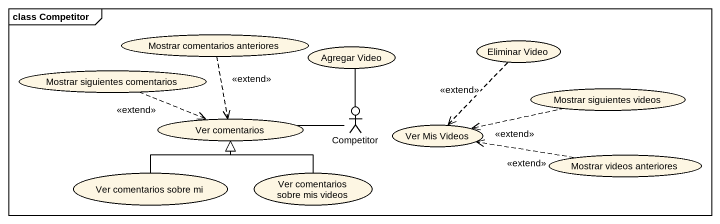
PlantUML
@startuml
mainframe class Competitor
usecase "Mostrar comentarios anteriores" as Mostrar_comentarios
usecase "Agregar Video" as Agregar_Video
usecase "Eliminar Video" as Eliminar_Video
usecase "Mostrar siguientes comentarios" as Mostrar_siguientes
usecase "Mostrar siguientes videos" as Mostrar_siguientes_videos
usecase "Ver comentarios" as Ver_comentarios
actor Competitor
usecase "Ver Mis Videos" as Ver_Mis_Videos
usecase "Mostrar videos anteriores" as Mostrar_videos_anteriores
usecase "Ver comentarios sobre mi" as Ver_comentarios_sobre_mi
usecase "Ver comentarios sobre mis videos" as Ver_comentarios_sobre_mis
Mostrar_comentarios ..> Ver_comentarios : <<extend>>
Eliminar_Video ..> Ver_Mis_Videos : <<extend>>
Mostrar_siguientes .right.> Ver_comentarios : <<extend>>
Mostrar_siguientes_videos .left.> Ver_Mis_Videos : <<extend>>
Competitor -up- Agregar_Video
Competitor -left- Ver_comentarios
Mostrar_videos_anteriores .left.> Ver_Mis_Videos : <<extend>>
Ver_comentarios_sobre_mi -up-|> Ver_comentarios
Ver_comentarios_sobre_mis -up-|> Ver_comentarios
@enduml
